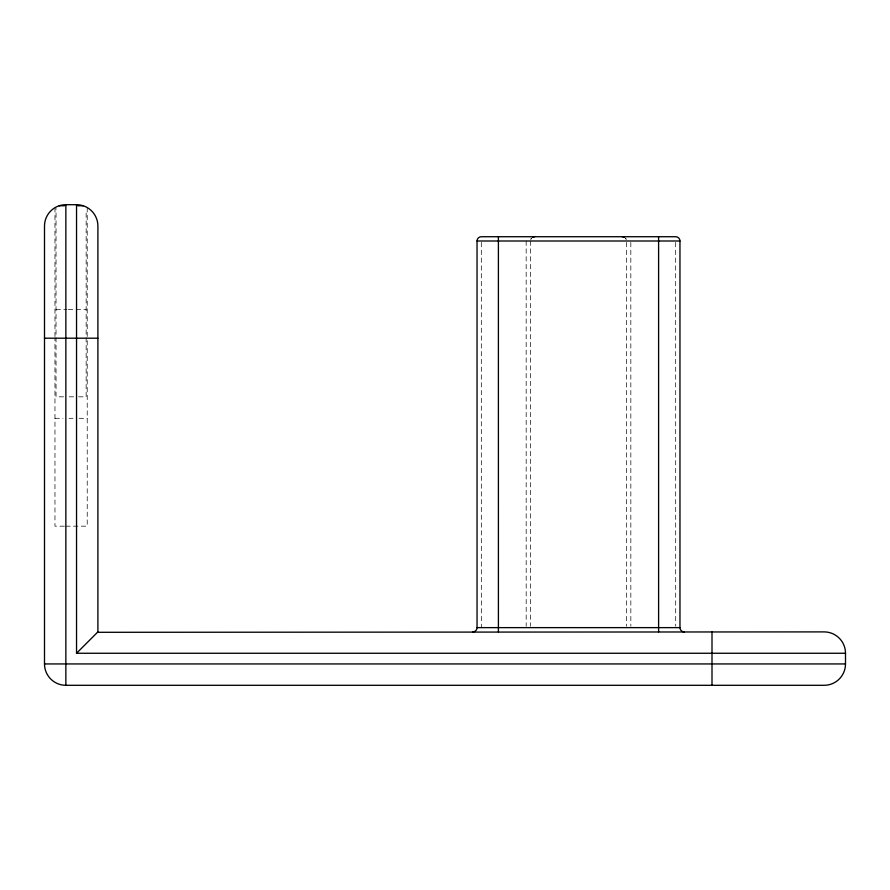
<?xml version="1.0" encoding="UTF-8"?>
<svg xmlns="http://www.w3.org/2000/svg" width="890" height="890" viewBox="0 0 890 890"><rect width="100%" height="100%" fill="white"/><g stroke="black" fill="none" stroke-linecap="round" stroke-linejoin="round"><path stroke-width="0.67" stroke-dasharray="4.45 3.34" d="M530.74 239.432L531.686 237.986A4.272 4.272 0 0 0 530.918 239.043M56.037 309.364L66.984 309.364M68.352 309.364L86.152 309.364M63.568 396.829L56.037 396.829L56.037 208.483M69.209 396.829L74.86 396.829M78.62 396.829L86.152 396.829L86.152 209.762M54.969 418.3L63.034 418.3M69.075 418.3L73.114 418.3M79.154 418.3L87.22 418.3M64.369 526.168L54.969 526.168L54.969 337.933M65.715 526.168L87.22 526.168L87.22 337.889M626.26 239.432L625.314 237.986A4.272 4.272 0 0 1 626.082 239.043M675.688 242.392L675.699 626.237M630.832 242.392L630.843 626.237M626.56 242.38L626.571 626.249M530.44 241.001L530.451 626.249M526.168 241.001L526.179 626.237M481.312 242.392L481.323 627.628M87.22 207.559L87.22 336.498M54.969 207.682L54.969 336.553"/><path stroke-width="1.33" d="M97.499 632.301L824.14 631.9A21.36 21.36 0 0 1 845.5 653.26L845.5 663.94A21.36 21.36 0 0 1 824.14 685.3L65.86 685.3A21.36 21.36 0 0 1 44.5 663.94L44.5 226.06A21.36 21.36 0 0 1 65.86 204.7L76.54 204.7A21.36 21.36 0 0 1 97.9 226.06L97.9 631.9L76.54 653.26L76.54 204.7M59.185 205.768L64.525 205.768M77.875 205.768L83.215 205.768M472.779 631.9A4.272 4.272 0 0 0 477.051 627.628L477.04 241.001A4.272 4.272 0 0 1 481.312 236.729L675.688 236.729A4.272 4.272 0 0 1 679.96 241.001L679.971 627.628A4.272 4.272 0 0 0 684.243 631.9M477.04 241.001L679.96 241.001M44.5 338.2L97.9 338.2M477.062 627.628L679.971 627.628M76.54 653.26L845.5 653.26M44.5 663.94L845.5 663.94M712 631.9L712 685.3M658.6 236.751L658.611 631.878M498.4 236.751L498.411 631.878M65.86 204.7L65.86 685.3M532.754 237.207A4.272 4.272 0 0 1 534.712 236.729M622.288 236.729A4.272 4.272 0 0 1 624.246 237.207"/></g></svg>
